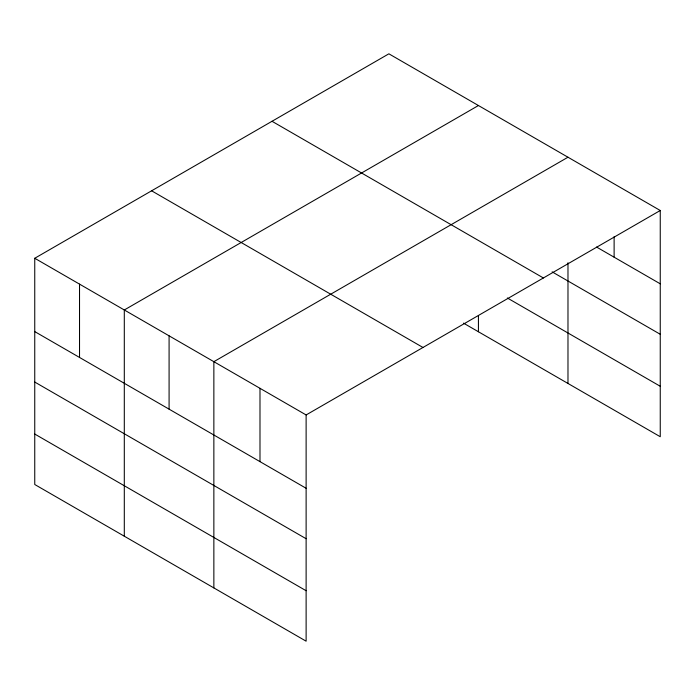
<?xml version="1.0" encoding="UTF-8"?>
<svg xmlns="http://www.w3.org/2000/svg" width="695" height="695" viewBox="0 0 695 695"><rect width="100%" height="100%" fill="white"/><g stroke="black" fill="none" stroke-linecap="round" stroke-linejoin="round"><path stroke-width="1.04" d="M567.98 262.762L567.98 383.458M463.504 323.14L660.25 436.729L660.25 210.498L388.879 53.819L34.75 258.271L34.75 484.502L306.121 641.181L306.121 414.95L34.75 258.271M478.429 105.527L124.301 309.979L124.301 536.21M567.98 157.226L213.86 361.678L213.86 587.909M306.121 414.95L660.25 210.498M596.588 247.064L660.25 283.821M552.125 271.858L660.25 334.278M272.014 121.286L543.386 277.965M507.35 297.99L660.25 386.272M151.614 190.804L422.986 347.483M34.75 331.593L306.121 488.272M34.75 382.05L306.121 538.729M34.75 434.045L306.121 590.724M614.119 236.7L614.119 257.185M478.429 315.652L478.429 331.758M259.991 388.314L259.991 461.636M169.085 335.824L169.085 409.147M79.525 284.125L79.525 357.447"/></g></svg>
